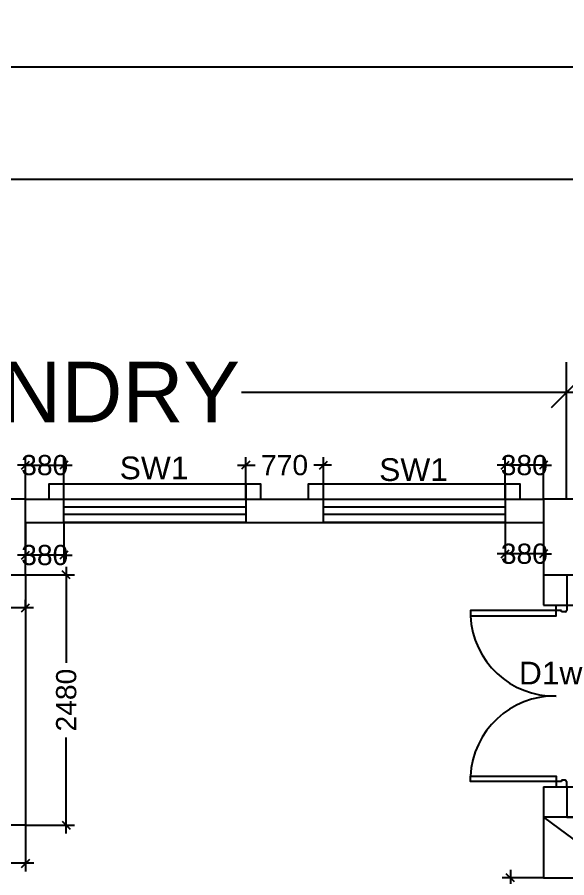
# Model space of a CAD drawing. Extents: x 6345096 to 6738923, y -6490958 to -6305885.
# Drawn here: x 6542707 to 6548149, y -6340765 to -6332241 of the extents above; entities that cross this region are included whole.
import ezdxf
from ezdxf.enums import TextEntityAlignment as Align

# ---------------------------------------------------------------- set-up
doc = ezdxf.new("R2010")
doc.units = 0
doc.header["$LTSCALE"] = 600
doc.header["$MEASUREMENT"] = 0
doc.header["$PDMODE"] = 35
doc.linetypes.add('DASHDOT', pattern=[25.4, 12.7, -6.35, 0, -6.35])
doc.linetypes.add('HIDDEN', pattern=[0.375, 0.25, -0.125])
doc.layers.get('0').update_dxf_attribs({"linetype": 'CONTINUOUS'})
doc.layers.get('Defpoints').update_dxf_attribs({"linetype": 'CONTINUOUS'})
for name, color, linetype in [('chajja', 7, 'CONTINUOUS'), ('Counter', 7, 'CONTINUOUS'), ('DIM', 8, 'CONTINUOUS'), ('DIM-TEXT', 8, 'CONTINUOUS'), ('DOOR', 32, 'CONTINUOUS'), ('Ele Proje.', 7, 'CONTINUOUS'), ('HS', 251, 'CONTINUOUS'), ('joinery', 7, 'CONTINUOUS'), ('LA-column', 3, 'CONTINUOUS'), ('Walls', 7, 'CONTINUOUS'), ('WIN', 151, 'CONTINUOUS'), ('Working Dim', 5, 'CONTINUOUS')]:
    doc.layers.add(name, color=color, linetype=linetype)
doc.styles.add('ari', font='arial.ttf')
doc.styles.add('RT', font='romant.shx')
doc.styles.get("Standard").update_dxf_attribs({"font": 'romans.shx'})
doc.dimstyles.new('int. dim', dxfattribs={"dimtxt": 200, "dimasz": 80, "dimexe": 80, "dimexo": 0, "dimgap": 70, "dimtad": 0, "dimdec": 0, "dimzin": 12, "dimdsep": 46, "dimtxsty": 'ari', "dimblk": 'OBLIQUE', "dimcen": 2, "dimdle": 80, "dimclrd": 256, "dimclre": 256, "dimclrt": 6, "dimadec": 0, "dimazin": 0, "dimtfac": 1, "dimtdec": 0, "dimtix": 1, "dimtmove": 2, "dimatfit": 3, "dimfxl": 1, "dimtolj": 1, "dimtzin": 0, "dimlwd": -1, "dimlwe": -1, "dimarcsym": 0})
doc.dimstyles.new('STANDARD$0', dxfattribs={"dimscale": 0, "dimtxt": 150, "dimasz": 125, "dimexe": 0.75, "dimexo": 1, "dimgap": 25, "dimtad": 1, "dimdec": 0, "dimdsep": 46, "dimtxsty": 'Standard', "dimblk1": 'DOT', "dimblk2": 'DOT', "dimsah": 1, "dimcen": 2.5, "dimclrd": 1, "dimclre": 1, "dimclrt": 3, "dimadec": 0, "dimazin": 0, "dimtfac": 1, "dimtdec": 0, "dimtmove": 0, "dimatfit": 3, "dimldrblk": 'DOT', "dimfxl": 1, "dimtolj": 1, "dimtzin": 0, "dimarcsym": 0})
doc.dimstyles.new('TEXT', dxfattribs={"dimscale": 0, "dimtxt": 600, "dimasz": 300, "dimexe": 300, "dimexo": 30, "dimgap": 50, "dimtad": 0, "dimdec": 0, "dimzin": 0, "dimdsep": 46, "dimtxsty": 'RT', "dimblk": 'OBLIQUE', "dimcen": 0.09, "dimdle": 300, "dimclrd": 256, "dimclre": 256, "dimclrt": 170, "dimadec": 0, "dimazin": 0, "dimtfac": 1, "dimtdec": 0, "dimtofl": 0, "dimtmove": 2, "dimatfit": 3, "dimfxl": 1, "dimfrac": 2, "dimtolj": 1, "dimtzin": 0, "dimlwd": -1, "dimlwe": -1, "dimarcsym": 0})

# ---------------------------------------------------------------- blocks, each defined once
blk = doc.blocks.new('Z$W@#10897')
at = {"layer": 'DOOR'}
for p, q in [((43.9, 88.2), (0, 88.2)), ((0, 88.2), (0, 0)), ((43.9, 43.7), (43.9, 88.2)), ((1456.1, 43.7), (1456.1, 88.2)), ((1456.1, 88.2), (1500, 88.2)), ((1500, 88.2), (1500, 0)), ((0, 0), (43.9, 0)), ((55.8, 43.7), (43.9, 43.7)), ((43.9, 0), (43.9, 2)), ((55.8, 11.9), (53.8, 11.9)), ((55.8, 11.9), (55.8, 43.7)), ((1444.2, 11.9), (1444.2, 43.7)), ((1444.2, 43.7), (1456.1, 43.7)), ((1444.2, 11.9), (1446.2, 11.9)), ((1456.1, 0), (1456.1, 2)), ((1500, 0), (1456.1, 0))]:
    blk.add_line(p, q, dxfattribs=at)
for points in [[(88.4, 794.4), (88.4, 88.2), (43.9, 88.2), (43.9, 794.4)], [(1411.6, 794.4), (1411.6, 88.2), (1456.1, 88.2), (1456.1, 794.4)]]:
    blk.add_lwpolyline(points, close=True, dxfattribs=at)
at = {"layer": 'DOOR', "color": 145}
for centre, start, end in [((56.7, 101.7), 358.88707, 87.38228), ((1443.3, 101.7), 92.61772, 181.11293)]:
    blk.add_arc(centre, 693.4, start, end, dxfattribs=at)
at = {"layer": 'DOOR'}
for centre, start, end in [((43.9, 11.9), 270, 0), ((1456.1, 11.9), 180, 270)]:
    blk.add_arc(centre, 9.92, start, end, dxfattribs=at)
blk = doc.blocks.new('_Oblique')
at = {"color": 0, "linetype": 'ByBlock', "lineweight": -2}
blk.add_line((-0.5, -0.5), (0.5, 0.5), dxfattribs=at)
blk = doc.blocks.new('*D272')
at = {"layer": 'Defpoints', "color": 0, "linetype": 'Continuous', "transparency": 16777216}
for p in [(6531899.4, -6335958), (6531899.4, -6337015.4, 0.8), (6548146.9, -6337015.4, 0.8)]:
    blk.add_point(p, dxfattribs=at)
at = {"layer": 'DIM-TEXT', "transparency": 16777216}
for p, q in [((6531899.4, -6337015.4), (6531899.4, -6335658)), ((6548146.9, -6337015.4), (6548146.9, -6335658)), ((6531599.4, -6335958), (6535117.5, -6335958)), ((6548446.9, -6335958), (6544928.8, -6335958))]:
    blk.add_line(p, q, dxfattribs=at)
at = {"layer": 'DIM-TEXT', "linetype": 'Continuous', "transparency": 16777216, "xscale": 300, "yscale": 300, "zscale": 300, "rotation": 180}
blk.add_blockref('_Oblique', (6531899.4, -6335958), dxfattribs=at)
at = {"layer": 'DIM-TEXT', "linetype": 'Continuous', "transparency": 16777216, "xscale": 300, "yscale": 300, "zscale": 300}
blk.add_blockref('_Oblique', (6548146.9, -6335958), dxfattribs=at)
at = {"layer": 'DIM-TEXT', "color": 170, "linetype": 'Continuous', "transparency": 16777216, "insert": (6540023.2, -6335958), "char_height": 750, "attachment_point": 5, "style": 'ari'}
blk.add_mtext('\\A1;{\\H0.8x;MECHANIZED LAUNDRY}', dxfattribs=at)
blk = doc.blocks.new('*D386')
at = {"layer": 'Defpoints', "color": 0, "transparency": 16777216}
for p in [(6545738.9, -6336679), (6544969.4, -6337015.4, 42.2), (6545738.9, -6337015.4, 42.2)]:
    blk.add_point(p, dxfattribs=at)
at = {"layer": 'Working Dim', "transparency": 16777216}
for p, q in [((6544969.4, -6337015.4), (6544969.4, -6336599)), ((6545738.9, -6337015.4), (6545738.9, -6336599)), ((6544889.4, -6336679), (6545064.4, -6336679)), ((6545818.9, -6336679), (6545643.9, -6336679))]:
    blk.add_line(p, q, dxfattribs=at)
at = {"layer": 'Working Dim', "transparency": 16777216, "xscale": 80, "yscale": 80, "zscale": 80, "rotation": 180}
blk.add_blockref('_Oblique', (6544969.4, -6336679), dxfattribs=at)
at = {"layer": 'Working Dim', "transparency": 16777216, "xscale": 80, "yscale": 80, "zscale": 80}
blk.add_blockref('_Oblique', (6545738.9, -6336679), dxfattribs=at)
at = {"layer": 'Working Dim', "color": 6, "transparency": 16777216, "insert": (6545354.2, -6336679), "char_height": 200, "attachment_point": 5, "style": 'ari'}
blk.add_mtext('\\A1;770', dxfattribs=at)
blk = doc.blocks.new('*D408')
at = {"layer": 'Defpoints', "color": 0, "transparency": 16777216}
for p in [(6547538.9, -6337245.4, 42.2), (6547918.9, -6337245.4, 42.2), (6547538.9, -6337556.8)]:
    blk.add_point(p, dxfattribs=at)
at = {"layer": 'Working Dim', "transparency": 16777216}
for p, q in [((6547538.9, -6337245.4), (6547538.9, -6337636.8)), ((6547918.9, -6337245.4), (6547918.9, -6337636.8)), ((6547538.9, -6337556.8), (6547458.9, -6337556.8)), ((6547918.9, -6337556.8), (6547538.9, -6337556.8)), ((6547918.9, -6337556.8), (6547998.9, -6337556.8))]:
    blk.add_line(p, q, dxfattribs=at)
at = {"layer": 'Working Dim', "transparency": 16777216, "xscale": 80, "yscale": 80, "zscale": 80}
blk.add_blockref('_Oblique', (6547538.9, -6337556.8), dxfattribs=at)
at = {"layer": 'Working Dim', "transparency": 16777216, "xscale": 80, "yscale": 80, "zscale": 80, "rotation": 180}
blk.add_blockref('_Oblique', (6547918.9, -6337556.8), dxfattribs=at)
at = {"layer": 'Working Dim', "color": 6, "transparency": 16777216, "insert": (6547728.9, -6337556.8), "char_height": 200, "attachment_point": 5, "style": 'ari'}
blk.add_mtext('\\A1;380', dxfattribs=at)
blk = doc.blocks.new('*D409')
at = {"layer": 'Defpoints', "color": 0, "transparency": 16777216}
for p in [(6542789.4, -6337245.4, 42.2), (6543169.4, -6337245.4, 42.2), (6542789.4, -6337569.7)]:
    blk.add_point(p, dxfattribs=at)
at = {"layer": 'Working Dim', "transparency": 16777216}
for p, q in [((6542789.4, -6337245.4), (6542789.4, -6337649.7)), ((6543169.4, -6337245.4), (6543169.4, -6337649.7)), ((6542789.4, -6337569.7), (6542709.4, -6337569.7)), ((6543169.4, -6337569.7), (6542789.4, -6337569.7)), ((6543169.4, -6337569.7), (6543249.4, -6337569.7))]:
    blk.add_line(p, q, dxfattribs=at)
at = {"layer": 'Working Dim', "transparency": 16777216, "xscale": 80, "yscale": 80, "zscale": 80}
blk.add_blockref('_Oblique', (6542789.4, -6337569.7), dxfattribs=at)
at = {"layer": 'Working Dim', "transparency": 16777216, "xscale": 80, "yscale": 80, "zscale": 80, "rotation": 180}
blk.add_blockref('_Oblique', (6543169.4, -6337569.7), dxfattribs=at)
at = {"layer": 'Working Dim', "color": 6, "transparency": 16777216, "insert": (6542979.4, -6337569.7), "char_height": 200, "attachment_point": 5, "style": 'ari'}
blk.add_mtext('\\A1;380', dxfattribs=at)
blk = doc.blocks.new('*D464')
at = {"layer": 'Defpoints', "color": 0, "transparency": 16777216}
for p in [(6651939.1, -6332733.4), (6531899.4, -6337015.4, 5.1), (6651939.1, -6337165.5, 1)]:
    blk.add_point(p, dxfattribs=at)
at = {"layer": 'DIM', "color": 8, "transparency": 16777216}
for p, q in [((6531899.4, -6337015.4), (6531899.4, -6332433.4)), ((6651939.1, -6337165.5), (6651939.1, -6332433.4)), ((6531599.4, -6332733.4), (6589970.3, -6332733.4)), ((6652239.1, -6332733.4), (6593868.1, -6332733.4))]:
    blk.add_line(p, q, dxfattribs=at)
at = {"layer": 'DIM', "color": 8, "transparency": 16777216, "xscale": 300, "yscale": 300, "zscale": 300, "rotation": 180}
blk.add_blockref('_Oblique', (6531899.4, -6332733.4), dxfattribs=at)
at = {"layer": 'DIM', "color": 8, "transparency": 16777216, "xscale": 300, "yscale": 300, "zscale": 300}
blk.add_blockref('_Oblique', (6651939.1, -6332733.4), dxfattribs=at)
at = {"layer": 'DIM', "color": 7, "transparency": 16777216, "insert": (6591919.2, -6332733.4), "char_height": 750, "attachment_point": 5, "style": 'ari'}
blk.add_mtext('\\A1;120.04m', dxfattribs=at)
blk = doc.blocks.new('*D465')
at = {"layer": 'Defpoints', "color": 0, "transparency": 16777216}
for p in [(6572959.5, -6333844.6), (6531899.4, -6337015.4, 5.1), (6572959.5, -6337152.6, -3)]:
    blk.add_point(p, dxfattribs=at)
at = {"layer": 'DIM', "color": 8, "transparency": 16777216}
for p, q in [((6531899.4, -6337015.4), (6531899.4, -6333544.6)), ((6572959.5, -6337152.6), (6572959.5, -6333544.6)), ((6531599.4, -6333844.6), (6550721.5, -6333844.6)), ((6573259.5, -6333844.6), (6554137.4, -6333844.6))]:
    blk.add_line(p, q, dxfattribs=at)
at = {"layer": 'DIM', "color": 8, "transparency": 16777216, "xscale": 300, "yscale": 300, "zscale": 300, "rotation": 180}
blk.add_blockref('_Oblique', (6531899.4, -6333844.6), dxfattribs=at)
at = {"layer": 'DIM', "color": 8, "transparency": 16777216, "xscale": 300, "yscale": 300, "zscale": 300}
blk.add_blockref('_Oblique', (6572959.5, -6333844.6), dxfattribs=at)
at = {"layer": 'DIM', "color": 7, "transparency": 16777216, "insert": (6552429.5, -6333844.6), "char_height": 750, "attachment_point": 5, "style": 'ari'}
blk.add_mtext('\\A1;41.06m', dxfattribs=at)
blk = doc.blocks.new('*D469')
at = {"layer": 'Defpoints', "color": 0, "transparency": 16777216}
for p in [(6548148.9, -6339865.3, 5.1), (6548434.8, -6339865.3), (6548148.9, -6340165.3, 5.1)]:
    blk.add_point(p, dxfattribs=at)
at = {"layer": 'Working Dim', "transparency": 16777216}
for p, q in [((6548434.8, -6339865.3), (6548434.8, -6339785.3)), ((6548148.9, -6339865.3), (6548514.8, -6339865.3)), ((6548434.8, -6340165.3), (6548434.8, -6339865.3)), ((6548148.9, -6340165.3), (6548514.8, -6340165.3)), ((6548434.8, -6340165.3), (6548434.8, -6340245.3))]:
    blk.add_line(p, q, dxfattribs=at)
at = {"layer": 'Working Dim', "transparency": 16777216, "xscale": 80, "yscale": 80, "zscale": 80}
for p, rotation in [((6548434.8, -6339865.3), 270), ((6548434.8, -6340165.3), 90)]:
    blk.add_blockref('_Oblique', p, dxfattribs=dict(at, rotation=rotation))
at = {"layer": 'Working Dim', "color": 6, "transparency": 16777216, "insert": (6548434.8, -6340015.3), "char_height": 200, "attachment_point": 5, "rotation": 90, "style": 'ari'}
blk.add_mtext('\\A1;300', dxfattribs=at)
blk = doc.blocks.new('*D470')
at = {"layer": 'Defpoints', "color": 0, "transparency": 16777216}
for p in [(6548148.9, -6338065.3, 5.1), (6548434.8, -6338065.3), (6548148.9, -6339865.3, 5.1)]:
    blk.add_point(p, dxfattribs=at)
at = {"layer": 'Working Dim', "transparency": 16777216}
for p, q in [((6548434.8, -6337985.3), (6548434.8, -6338606.4)), ((6548148.9, -6338065.3), (6548514.8, -6338065.3)), ((6548434.8, -6339945.3), (6548434.8, -6339324.2)), ((6548148.9, -6339865.3), (6548514.8, -6339865.3))]:
    blk.add_line(p, q, dxfattribs=at)
at = {"layer": 'Working Dim', "transparency": 16777216, "xscale": 80, "yscale": 80, "zscale": 80}
for p, rotation in [((6548434.8, -6338065.3), 90), ((6548434.8, -6339865.3), 270)]:
    blk.add_blockref('_Oblique', p, dxfattribs=dict(at, rotation=rotation))
at = {"layer": 'Working Dim', "color": 6, "transparency": 16777216, "insert": (6548434.8, -6338965.3), "char_height": 200, "attachment_point": 5, "rotation": 90, "style": 'ari'}
blk.add_mtext('\\A1;1800', dxfattribs=at)
blk = doc.blocks.new('*D471')
at = {"layer": 'Defpoints', "color": 0, "transparency": 16777216}
for p in [(6547918.9, -6340765.4, 5.1), (6547590.3, -6341630.9), (6547918.9, -6341630.9, 5.1)]:
    blk.add_point(p, dxfattribs=at)
at = {"layer": 'Working Dim', "transparency": 16777216}
for p, q in [((6547590.3, -6340685.4), (6547590.3, -6340906.3)), ((6547918.9, -6340765.4), (6547510.3, -6340765.4)), ((6547590.3, -6341710.9), (6547590.3, -6341489.9)), ((6547918.9, -6341630.9), (6547510.3, -6341630.9))]:
    blk.add_line(p, q, dxfattribs=at)
at = {"layer": 'Working Dim', "transparency": 16777216, "xscale": 80, "yscale": 80, "zscale": 80}
for p, rotation in [((6547590.3, -6340765.4), 90), ((6547590.3, -6341630.9), 270)]:
    blk.add_blockref('_Oblique', p, dxfattribs=dict(at, rotation=rotation))
at = {"layer": 'Working Dim', "color": 6, "transparency": 16777216, "insert": (6547590.3, -6341198.1), "char_height": 200, "attachment_point": 5, "rotation": 90, "style": 'ari'}
blk.add_mtext('\\A1;865', dxfattribs=at)
blk = doc.blocks.new('*D2122')
at = {"layer": 'Defpoints', "color": 0, "transparency": 16777216}
for p in [(6539039.4, -6338091.7, 3519), (6542789.4, -6338091.7, -25742.7), (6542789.4, -6338091.7)]:
    blk.add_point(p, dxfattribs=at)
at = {"layer": 'Working Dim', "transparency": 16777216}
for p, q in [((6539039.4, -6338091.7), (6539039.4, -6338011.7)), ((6542789.4, -6338091.7), (6542789.4, -6338011.7)), ((6538959.4, -6338091.7), (6540546.2, -6338091.7)), ((6542869.4, -6338091.7), (6541282.6, -6338091.7))]:
    blk.add_line(p, q, dxfattribs=at)
at = {"layer": 'Working Dim', "transparency": 16777216, "xscale": 80, "yscale": 80, "zscale": 80, "rotation": 180}
blk.add_blockref('_Oblique', (6539039.4, -6338091.7), dxfattribs=at)
at = {"layer": 'Working Dim', "transparency": 16777216, "xscale": 80, "yscale": 80, "zscale": 80}
blk.add_blockref('_Oblique', (6542789.4, -6338091.7), dxfattribs=at)
at = {"layer": 'Working Dim', "color": 6, "transparency": 16777216, "insert": (6540914.4, -6338091.7), "char_height": 200, "attachment_point": 5, "style": 'ari'}
blk.add_mtext('\\A1;3750', dxfattribs=at)
blk = doc.blocks.new('*D2128')
at = {"layer": 'Defpoints', "color": 0, "transparency": 16777216}
for p in [(6543169.4, -6336679), (6542789.4, -6337015.4, 42.2), (6543169.4, -6337015.4, 47.4)]:
    blk.add_point(p, dxfattribs=at)
at = {"layer": 'Working Dim', "transparency": 16777216}
for p, q in [((6542789.4, -6337015.4), (6542789.4, -6336599)), ((6543169.4, -6337015.4), (6543169.4, -6336599)), ((6542789.4, -6336679), (6542709.4, -6336679)), ((6542789.4, -6336679), (6543169.4, -6336679)), ((6543169.4, -6336679), (6543249.4, -6336679))]:
    blk.add_line(p, q, dxfattribs=at)
at = {"layer": 'Working Dim', "transparency": 16777216, "xscale": 80, "yscale": 80, "zscale": 80}
blk.add_blockref('_Oblique', (6542789.4, -6336679), dxfattribs=at)
at = {"layer": 'Working Dim', "transparency": 16777216, "xscale": 80, "yscale": 80, "zscale": 80, "rotation": 180}
blk.add_blockref('_Oblique', (6543169.4, -6336679), dxfattribs=at)
at = {"layer": 'Working Dim', "color": 6, "transparency": 16777216, "insert": (6542979.4, -6336679), "char_height": 200, "attachment_point": 5, "style": 'ari'}
blk.add_mtext('\\A1;380', dxfattribs=at)
blk = doc.blocks.new('*D2129')
at = {"layer": 'Defpoints', "color": 0, "transparency": 16777216}
for p in [(6547537.9, -6336679), (6547537.9, -6337015.4, 42.2), (6547917.9, -6337015.4, 11229.4)]:
    blk.add_point(p, dxfattribs=at)
at = {"layer": 'Working Dim', "transparency": 16777216}
for p, q in [((6547537.9, -6337015.4), (6547537.9, -6336599)), ((6547917.9, -6337015.4), (6547917.9, -6336599)), ((6547537.9, -6336679), (6547457.9, -6336679)), ((6547917.9, -6336679), (6547537.9, -6336679)), ((6547917.9, -6336679), (6547997.9, -6336679))]:
    blk.add_line(p, q, dxfattribs=at)
at = {"layer": 'Working Dim', "transparency": 16777216, "xscale": 80, "yscale": 80, "zscale": 80}
blk.add_blockref('_Oblique', (6547537.9, -6336679), dxfattribs=at)
at = {"layer": 'Working Dim', "transparency": 16777216, "xscale": 80, "yscale": 80, "zscale": 80, "rotation": 180}
blk.add_blockref('_Oblique', (6547917.9, -6336679), dxfattribs=at)
at = {"layer": 'Working Dim', "color": 6, "transparency": 16777216, "insert": (6547727.9, -6336679), "char_height": 200, "attachment_point": 5, "style": 'ari'}
blk.add_mtext('\\A1;380', dxfattribs=at)
blk = doc.blocks.new('A$C2CD672AE')
at = {"layer": 'Ele Proje.', "color": 8, "linetype": 'HIDDEN'}
for points in [[(12850, 119408.5), (12850, 119558.5), (12700, 119558.5), (12700, 119408.5)], [(14800, 119408.5), (14800, 119558.5), (14650, 119558.5), (14650, 119408.5)], [(15419.6, 119408.5), (15419.6, 119558.5), (15269.6, 119558.5), (15269.6, 119408.5)], [(17369.6, 119408.5), (17369.6, 119558.5), (17219.6, 119558.5), (17219.6, 119408.5)]]:
    blk.add_lwpolyline(points, dxfattribs=at)
at = {"layer": 'Walls', "color": 8, "linetype": 'HIDDEN'}
for p, q in [((12470, 119408.5), (17599.6, 119408.5)), ((12470, 119178.5), (17599.6, 119178.5)), ((17599.6, 118658.5), (17599.6, 118358.6)), ((17829.6, 118658.5), (17829.6, 118358.6)), ((17599.6, 116558.6), (17599.6, 116258.6)), ((17829.6, 116558.6), (17829.6, 116258.6))]:
    blk.add_line(p, q, dxfattribs=at)
for points in [[(17599.6, 118358.6), (17829.6, 118358.6)], [(17599.6, 116558.6), (17829.6, 116558.6)]]:
    blk.add_lwpolyline(points, dxfattribs=at)
blk = doc.blocks.new('*D2491')
at = {"layer": 'Defpoints', "color": 0, "transparency": 16777216}
for p in [(6539939.4, -6340245.4), (6542790.4, -6340245.4), (6542790.4, -6340622.1)]:
    blk.add_point(p, dxfattribs=at)
at = {"layer": 'Working Dim', "transparency": 16777216}
for p, q in [((6539939.4, -6340245.4), (6539939.4, -6340702.1)), ((6542790.4, -6340245.4), (6542790.4, -6340702.1)), ((6539859.4, -6340622.1), (6540994.9, -6340622.1)), ((6542870.4, -6340622.1), (6541734.9, -6340622.1))]:
    blk.add_line(p, q, dxfattribs=at)
at = {"layer": 'Working Dim', "transparency": 16777216, "xscale": 80, "yscale": 80, "zscale": 80, "rotation": 180}
blk.add_blockref('_Oblique', (6539939.4, -6340622.1), dxfattribs=at)
at = {"layer": 'Working Dim', "transparency": 16777216, "xscale": 80, "yscale": 80, "zscale": 80}
blk.add_blockref('_Oblique', (6542790.4, -6340622.1), dxfattribs=at)
at = {"layer": 'Working Dim', "color": 6, "transparency": 16777216, "insert": (6541364.9, -6340622.1), "char_height": 200, "attachment_point": 5, "style": 'ari'}
blk.add_mtext('\\A1;2850', dxfattribs=at)
blk = doc.blocks.new('*D2492')
at = {"layer": 'Defpoints', "color": 0, "transparency": 16777216}
for p in [(6542790.4, -6337765.4), (6542789.4, -6340245.4, -0.2), (6543192.7, -6340245.4)]:
    blk.add_point(p, dxfattribs=at)
at = {"layer": 'Working Dim', "transparency": 16777216}
for p, q in [((6543192.7, -6337685.4), (6543192.7, -6338635.4)), ((6542790.4, -6337765.4), (6543272.7, -6337765.4)), ((6543192.7, -6340325.4), (6543192.7, -6339375.4)), ((6542789.4, -6340245.4), (6543272.7, -6340245.4))]:
    blk.add_line(p, q, dxfattribs=at)
at = {"layer": 'Working Dim', "transparency": 16777216, "xscale": 80, "yscale": 80, "zscale": 80}
for p, rotation in [((6543192.7, -6337765.4), 90), ((6543192.7, -6340245.4), 270)]:
    blk.add_blockref('_Oblique', p, dxfattribs=dict(at, rotation=rotation))
at = {"layer": 'Working Dim', "color": 6, "transparency": 16777216, "insert": (6543192.7, -6339005.4), "char_height": 200, "attachment_point": 5, "rotation": 90, "style": 'ari'}
blk.add_mtext('\\A1;2480', dxfattribs=at)

msp = doc.modelspace()

# ---------------------------------------------------------------- linework, layer by layer
at = {"layer": 'chajja', "color": 8}
for p, q in [((6544969.388, -6336865.388), (6543169.388, -6336865.388)), ((6547538.937, -6336865.366), (6545738.937, -6336865.366))]:
    msp.add_line(p, q, dxfattribs=at)
at = {"layer": 'Counter', "linetype": 'Continuous'}
msp.add_line((6542790.388, -6337765.366), (6542789.388, -6340245.387, -0.226), dxfattribs=at)
at = {"layer": 'Counter', "linetype": 'Continuous', "elevation": 0}
msp.add_lwpolyline([(6542789.388, -6340245.387), (6539939.388, -6340245.387)], dxfattribs=at)
at = {"layer": 'Ele Proje.'}
for points in [[(6543169.388, -6337015.387), (6543169.388, -6336865.388), (6543019.388, -6336865.388), (6543019.388, -6337015.387)], [(6545119.388, -6337015.387), (6545119.388, -6336865.388), (6544969.388, -6336865.388), (6544969.388, -6337015.387)], [(6545738.937, -6337015.387), (6545738.937, -6336865.388), (6545588.937, -6336865.388), (6545588.937, -6337015.387)], [(6547688.937, -6337015.366), (6547688.937, -6336865.366), (6547538.937, -6336865.366), (6547538.937, -6337015.366)]]:
    msp.add_lwpolyline(points, dxfattribs=at)
at = {"layer": 'LA-column', "color": 2}
msp.add_lwpolyline([(6542039.388, -6337765.366), (6542789.388, -6337765.366), (6542789.388, -6337015.366), (6542039.388, -6337015.366)], close=True, dxfattribs=at)
for points, elevation in [([(6547916.936, -6337765.399), (6548666.936, -6337765.399), (6548666.936, -6337015.399), (6547916.936, -6337015.399)], 11187.172), ([(6547916.936, -6340765.366), (6548516.936, -6340765.366), (6548516.936, -6340165.366), (6547916.936, -6340165.366)], 2.092)]:
    msp.add_lwpolyline(points, close=True, dxfattribs=dict(at, elevation=elevation))
at = {"layer": 'Walls', "linetype": 'Continuous'}
for p, q in [((6542789.388, -6337015.387), (6547918.936, -6337015.387)), ((6542789.388, -6337245.387), (6547918.936, -6337245.387))]:
    msp.add_line(p, q, dxfattribs=at)
at = {"layer": 'Walls'}
for p, q in [((6542189.388, -6337765.457), (6542790.388, -6337765.457)), ((6547918.936, -6337765.365), (6547918.936, -6338065.327)), ((6548148.936, -6337765.374), (6548148.936, -6338065.327)), ((6547918.936, -6339865.327), (6547918.936, -6340165.289)), ((6548148.936, -6339865.327), (6548148.936, -6340165.289))]:
    msp.add_line(p, q, dxfattribs=at)
at = {"layer": 'Walls', "color": 6, "linetype": 'DASHDOT', "ltscale": 0.125}
msp.add_line((6547916.936, -6340165.366, 2.092), (6572959.528, -6358700.454), dxfattribs=at)
at = {"layer": 'Walls', "linetype": 'Continuous'}
for points in [[(6547918.936, -6338065.327), (6548148.936, -6338065.327)], [(6547918.936, -6339865.327), (6548148.936, -6339865.327)]]:
    msp.add_lwpolyline(points, dxfattribs=at)
at = {"layer": 'WIN', "linetype": 'Continuous', "elevation": 5.131}
for points in [[(6544969.388, -6337015.387), (6544969.388, -6337245.387), (6543169.388, -6337245.387), (6543169.388, -6337015.387)], [(6544969.388, -6337092.387), (6544969.388, -6337168.387), (6543169.388, -6337168.387), (6543169.388, -6337092.387)]]:
    msp.add_lwpolyline(points, close=True, dxfattribs=at)
at = {"layer": 'WIN', "linetype": 'Continuous'}
for points in [[(6547538.937, -6337015.387), (6547538.937, -6337245.387), (6545738.937, -6337245.387), (6545738.937, -6337015.387)], [(6547538.937, -6337092.387), (6547538.937, -6337168.387), (6545738.937, -6337168.387), (6545738.937, -6337092.387)]]:
    msp.add_lwpolyline(points, close=True, dxfattribs=at)

# ---------------------------------------------------------------- block references
at = {"layer": 'DOOR', "xscale": 1.199999967589974, "yscale": 1.199999967589974, "zscale": 1.199999967589974, "rotation": 90}
msp.add_blockref('Z$W@#10897', (6548148.937, -6339865.327, 5.131), dxfattribs=at)
at = {"layer": 'HS'}
msp.add_blockref('A$C2CD672AE', (6530319.294, -6456423.902, 8.17), dxfattribs=at)

# ---------------------------------------------------------------- texts
at = {"layer": 'joinery', "style": 'ari'}
for s, p in [('SW1', (6544062.051, -6336817.904, 5.131)), ('SW1', (6546631.719, -6336834.694)), ('D1w', (6547989.268, -6338850.02, 5.131))]:
    msp.add_text(s, height=225, dxfattribs=at).set_placement(p, align=Align.CENTER)

# ---------------------------------------------------------------- dimensions: what is measured, and where the dimension line sits
at = {"layer": 'DIM'}
for base, p2, picture, middle in [((6651939.059, -6332733.427), (6651939.059, -6337165.48, 1.031), '*D464', (6591919.224, -6332733.427)), ((6572959.528, -6333844.636), (6572959.528, -6337152.582, -2.972), '*D465', (6552429.458, -6333844.636))]:
    dim = msp.add_linear_dim(base=base, p1=(6531899.389, -6337015.366, 5.131), p2=p2, dimstyle='STANDARD$0', override={"dimscale": 1, "dimtxt": 750, "dimasz": 300, "dimexe": 300, "dimexo": 0, "dimgap": 1, "dimtad": 0, "dimdec": 2, "dimlfac": 0.001, "dimzin": 0, "dimpost": 'm', "dimtxsty": 'ari', "dimblk1": 'Oblique', "dimblk2": 'Oblique', "dimcen": 0, "dimdle": 300, "dimclrd": 8, "dimclre": 8, "dimclrt": 7, "dimadec": 2, "dimtdec": 2, "dimtmove": 2, "dimfxl": 0.75, "dimfrac": 1, "dimlwd": 65535, "dimlwe": 65535}, dxfattribs=at)
    dim.commit()
    dim.dimension.update_dxf_attribs({"geometry": picture, "text_midpoint": middle})
at = {"layer": 'DIM-TEXT', "linetype": 'Continuous'}
dim = msp.add_linear_dim(base=(6531899.389, -6335958.01, -0.84), p1=(6548146.936, -6337015.365), p2=(6531899.389, -6337015.366), text='{\\H0.8x;MECHANIZED LAUNDRY}', dimstyle='TEXT', override={"dimscale": 1, "dimtxt": 750, "dimexo": 0, "dimtxsty": 'ari'}, dxfattribs=at)
dim.commit()
dim.dimension.update_dxf_attribs({"geometry": '*D272', "text_midpoint": (6540023.162, -6335958.01, -0.84)})
at = {"layer": 'Working Dim', "color": 6}
for base, p1, p2, picture, middle in [((6543169.388, -6336679.042, -42.231), (6542789.388, -6337015.387), (6543169.388, -6337015.366, 5.131), '*D2128', (6542979.388, -6336679.042, -42.231)), ((6547537.937, -6336679.042, -42.231), (6547917.936, -6337015.399, 11187.172), (6547537.937, -6337015.387), '*D2129', (6547727.937, -6336679.042, -42.231)), ((6542789.388, -6338091.709, 5.131), (6539039.388, -6338091.709, 3524.096), (6542789.388, -6338091.709, -25737.548), '*D2122', (6540914.388, -6338091.709, 5.131))]:
    dim = msp.add_linear_dim(base=base, p1=p1, p2=p2, dimstyle='int. dim', override={"dimtxt": 200, "dimarcsym": 1}, dxfattribs=at)
    dim.commit()
    dim.dimension.update_dxf_attribs({"geometry": picture, "text_midpoint": middle})
for base, p1, p2, angle, picture, middle in [((6545738.937, -6336679.042, -42.231), (6544969.388, -6337015.387), (6545738.937, -6337015.387), 180, '*D386', (6545354.163, -6336679.042, -42.231)), ((6542789.388, -6337569.689, -42.231), (6543169.388, -6337245.387), (6542789.388, -6337245.387), 180, '*D409', (6542979.388, -6337569.689, -42.231)), ((6547538.937, -6337556.766, -42.231), (6547918.936, -6337245.387), (6547538.937, -6337245.387), 180, '*D408', (6547728.937, -6337556.766, -42.231)), ((6548434.771, -6338065.327), (6548148.936, -6339865.327, 5.131), (6548148.936, -6338065.327, 5.131), 90, '*D470', (6548434.771, -6338965.327)), ((6548434.771, -6339865.327), (6548148.936, -6340165.289, 5.131), (6548148.936, -6339865.327, 5.131), 90, '*D469', (6548434.771, -6340015.308)), ((6547590.32, -6341630.851), (6547918.936, -6340765.387, 5.131), (6547918.936, -6341630.851, 5.131), 90, '*D471', (6547590.32, -6341198.119))]:
    dim = msp.add_linear_dim(base=base, p1=p1, p2=p2, angle=angle, dimstyle='int. dim', override={"dimtxt": 200, "dimarcsym": 1}, dxfattribs=at)
    dim.commit()
    dim.dimension.update_dxf_attribs({"geometry": picture, "text_midpoint": middle})
at = {"layer": 'Working Dim'}
dim = msp.add_linear_dim(base=(6543192.685, -6340245.387), p1=(6542790.388, -6337765.366), p2=(6542789.388, -6340245.387, -0.226), angle=90, dimstyle='int. dim', dxfattribs=at)
dim.commit()
dim.dimension.update_dxf_attribs({"geometry": '*D2492', "text_midpoint": (6543192.685, -6339005.376)})
dim = msp.add_linear_dim(base=(6542790.388, -6340622.15), p1=(6539939.388, -6340245.387), p2=(6542790.388, -6340245.387), text='2850', dimstyle='int. dim', dxfattribs=at)
dim.commit()
dim.dimension.update_dxf_attribs({"geometry": '*D2491', "text_midpoint": (6541364.888, -6340622.15)})

doc.saveas('drawing.dxf')
